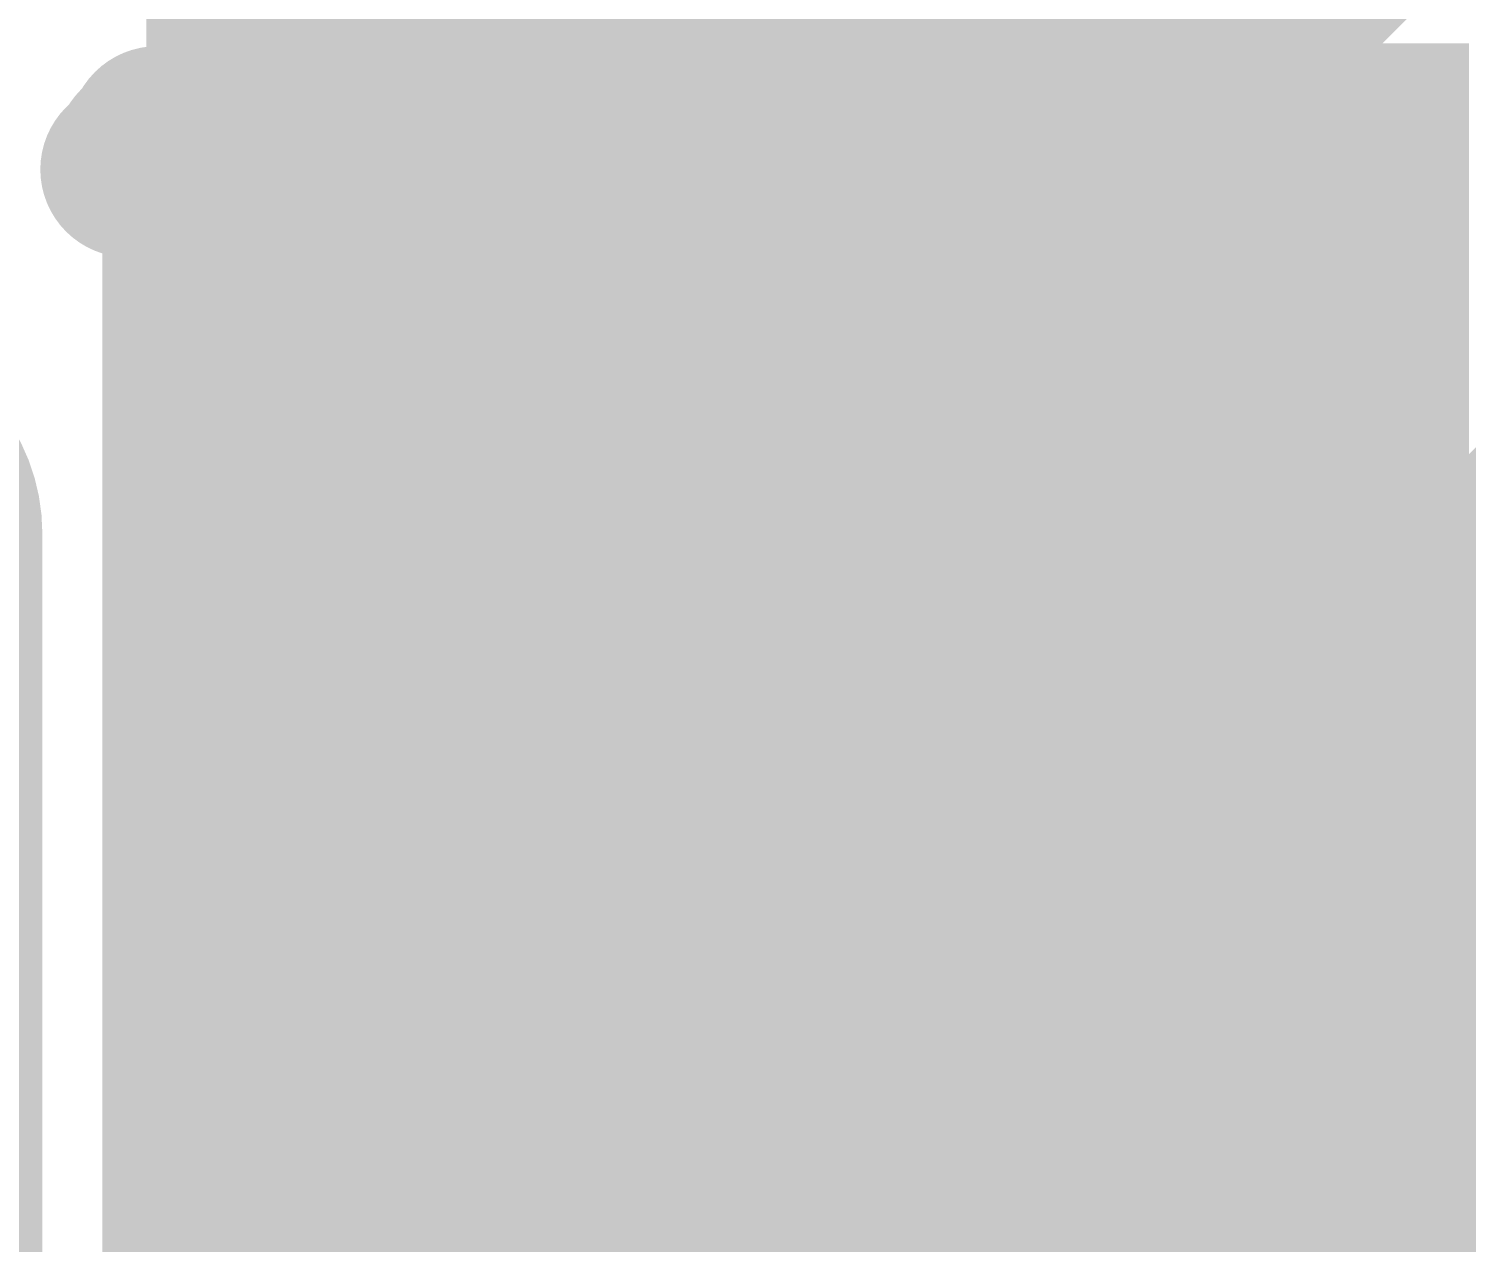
# Model space of a CAD drawing. Header units: inches. Extents: x -0.355 to 0.355, y -0.355 to 0.355.
# Drawn here: x 0.15485 to 0.18701, y -0.00807 to 0.01909 of the extents above; entities that cross this region are included whole.
import ezdxf

# ---------------------------------------------------------------- set-up
doc = ezdxf.new("R2010")
doc.units = ezdxf.units.IN
doc.header["$MEASUREMENT"] = 0
for name, color, linetype in [('BottomLayer', 5, 'Continuous'), ('BottomPaste', 16, 'Continuous'), ('BottomSolder', 6, 'Continuous'), ('Mechanical15', 56, 'Continuous'), ('TopLayer', 1, 'Continuous'), ('TopOverlay', 2, 'Continuous'), ('TopPaste', 8, 'Continuous'), ('TopSolder', 216, 'Continuous')]:
    doc.layers.add(name, color=color, linetype=linetype)
doc.styles.add('Arial', font='', dxfattribs={"height": 0.2})
doc.styles.get('Arial').set_extended_font_data('Arial')

# ---------------------------------------------------------------- blocks, each defined once
blk = doc.blocks.new('BF83112DW7_D_7_F_4_B_4')
at = {"layer": 'BottomLayer'}
blk.add_hatch(color=5, dxfattribs=at).paths.add_polyline_path([(-0.015748, -0.162598), (0.015748, -0.162598), (0.015748, -0.178346), (-0.015748, -0.178346)])
at = {"layer": 'BottomPaste'}
blk.add_hatch(color=16, dxfattribs=at).paths.add_polyline_path([(-0.015748, -0.162598), (0.015748, -0.162598), (0.015748, -0.178346), (-0.015748, -0.178346)])
at = {"layer": 'BottomSolder'}
blk.add_hatch(color=6, dxfattribs=at).paths.add_polyline_path([(-0.019748, -0.158598), (0.019748, -0.158598), (0.019748, -0.182346), (-0.019748, -0.182346)])
blk = doc.blocks.new('SOD_962_37')
at = {"layer": 'Mechanical15'}
h = blk.add_hatch(color=56, dxfattribs=at)
edge = h.paths.add_edge_path()
edge.add_arc((0, 0), 0.000984, 0, 360)
at = {"layer": 'TopLayer'}
for points in [[(-0.010827, 0.004921), (-0.004921, 0.004921), (-0.004921, -0.004921), (-0.010827, -0.004921)], [(0.004921, 0.004921), (0.010827, 0.004921), (0.010827, -0.004921), (0.004921, -0.004921)]]:
    blk.add_hatch(color=1, dxfattribs=at).paths.add_polyline_path(points)
at = {"layer": 'TopPaste'}
for points in [[(-0.010827, 0.004921), (-0.004921, 0.004921), (-0.004921, -0.004921), (-0.010827, -0.004921)], [(0.004921, 0.004921), (0.010827, 0.004921), (0.010827, -0.004921), (0.004921, -0.004921)]]:
    blk.add_hatch(color=8, dxfattribs=at).paths.add_polyline_path(points)
at = {"layer": 'TopSolder'}
for points in [[(-0.014827, 0.008921), (-0.000921, 0.008921), (-0.000921, -0.008921), (-0.014827, -0.008921)], [(0.000921, 0.008921), (0.014827, 0.008921), (0.014827, -0.008921), (0.000921, -0.008921)]]:
    blk.add_hatch(color=216, dxfattribs=at).paths.add_polyline_path(points)
at = {"layer": 'TopOverlay'}
for points in [[(0.000387, 0.005899, 0.001181, 0.001181, 0), (-0.0004, 0.005899, 0.001181, 0.001181, 0)], [(0.000394, -0.005906, 0.001181, 0.001181, 0), (-0.000394, -0.005906, 0.001181, 0.001181, 0)]]:
    blk.add_lwpolyline(points, format="xyseb", dxfattribs=at)
for points in [[(-0.000695, 0.005899, 0.00059, 0.00059, 1), (-0.000105, 0.005899, 0.00059, 0.00059, 1)], [(0.000092, 0.005899, 0.00059, 0.00059, 1), (0.000683, 0.005899, 0.00059, 0.00059, 1)], [(-0.000689, -0.005906, 0.00059, 0.00059, 1), (-0.000098, -0.005906, 0.00059, 0.00059, 1)], [(0.000098, -0.005906, 0.00059, 0.00059, 1), (0.000689, -0.005906, 0.00059, 0.00059, 1)]]:
    blk.add_lwpolyline(points, format="xyseb", close=True, dxfattribs=at)
blk = doc.blocks.new('CC0402_M_49')
at = {"layer": 'TopOverlay'}
blk.add_lwpolyline([(0.025799, 0.015005, 0.003, 0.003, -0.515586), (0.025825, -0.014987, 0.003, 0.003, 0)], format="xyseb", dxfattribs=at)
blk = doc.blocks.new('C0201_52')
at = {"layer": 'Mechanical15'}
h = blk.add_hatch(color=56, dxfattribs=at)
edge = h.paths.add_edge_path()
edge.add_arc((0, 0), 0.000984, 0, 360)
at = {"layer": 'TopLayer'}
for points in [[(-0.017716, 0.005906), (-0.005906, 0.005906), (-0.005906, -0.005906), (-0.017716, -0.005906)], [(0.005906, 0.005906), (0.017716, 0.005906), (0.017716, -0.005906), (0.005906, -0.005906)]]:
    blk.add_hatch(color=1, dxfattribs=at).paths.add_polyline_path(points)
at = {"layer": 'TopPaste'}
for points in [[(-0.017716, 0.005906), (-0.005906, 0.005906), (-0.005906, -0.005906), (-0.017716, -0.005906)], [(0.005906, 0.005906), (0.017716, 0.005906), (0.017716, -0.005906), (0.005906, -0.005906)]]:
    blk.add_hatch(color=8, dxfattribs=at).paths.add_polyline_path(points)
at = {"layer": 'TopSolder'}
for points in [[(-0.021716, 0.009905), (-0.001906, 0.009905), (-0.001906, -0.009905), (-0.021716, -0.009905)], [(0.001906, 0.009905), (0.021716, 0.009905), (0.021716, -0.009905), (0.001906, -0.009905)]]:
    blk.add_hatch(color=216, dxfattribs=at).paths.add_polyline_path(points)
at = {"layer": 'TopOverlay'}
for points in [[(-0.023543, 0.00791, 0.001181, 0.001181, -0.414214), (-0.019606, 0.011847, 0.001181, 0.001181, 0)], [(-0.019606, 0.011847, 0.001181, 0.001181, 0), (0.019606, 0.011847, 0.001181, 0.001181, 0)], [(0.019606, 0.011847, 0.001181, 0.001181, -0.414214), (0.023543, 0.00791, 0.001181, 0.001181, 0)], [(-0.023543, 0.00791, 0.001181, 0.001181, 0), (-0.023543, -0.00791, 0.001181, 0.001181, 0)], [(0.023543, 0.00791, 0.001181, 0.001181, 0), (0.023543, -0.00791, 0.001181, 0.001181, 0)], [(-0.019606, -0.011847, 0.001181, 0.001181, -0.414214), (-0.023543, -0.00791, 0.001181, 0.001181, 0)], [(0.023543, -0.00791, 0.001181, 0.001181, -0.414214), (0.019606, -0.011847, 0.001181, 0.001181, 0)], [(-0.019606, -0.011847, 0.001181, 0.001181, 0), (0.019606, -0.011847, 0.001181, 0.001181, 0)]]:
    blk.add_lwpolyline(points, format="xyseb", dxfattribs=at)
for points in [[(-0.019902, 0.011847, 0.00059, 0.00059, 1), (-0.019311, 0.011847, 0.00059, 0.00059, 1)], [(-0.019902, 0.011847, 0.00059, 0.00059, 1), (-0.019311, 0.011847, 0.00059, 0.00059, 1)], [(0.019311, 0.011847, 0.00059, 0.00059, 1), (0.019902, 0.011847, 0.00059, 0.00059, 1)], [(0.019311, 0.011847, 0.00059, 0.00059, 1), (0.019902, 0.011847, 0.00059, 0.00059, 1)], [(-0.023839, 0.00791, 0.00059, 0.00059, 1), (-0.023248, 0.00791, 0.00059, 0.00059, 1)], [(-0.023839, 0.00791, 0.00059, 0.00059, 1), (-0.023248, 0.00791, 0.00059, 0.00059, 1)], [(0.023248, 0.00791, 0.00059, 0.00059, 1), (0.023839, 0.00791, 0.00059, 0.00059, 1)], [(0.023248, 0.00791, 0.00059, 0.00059, 1), (0.023839, 0.00791, 0.00059, 0.00059, 1)], [(-0.023839, -0.00791, 0.00059, 0.00059, 1), (-0.023248, -0.00791, 0.00059, 0.00059, 1)], [(-0.023839, -0.00791, 0.00059, 0.00059, 1), (-0.023248, -0.00791, 0.00059, 0.00059, 1)], [(0.023248, -0.00791, 0.00059, 0.00059, 1), (0.023839, -0.00791, 0.00059, 0.00059, 1)], [(0.023248, -0.00791, 0.00059, 0.00059, 1), (0.023839, -0.00791, 0.00059, 0.00059, 1)], [(-0.019902, -0.011847, 0.00059, 0.00059, 1), (-0.019311, -0.011847, 0.00059, 0.00059, 1)], [(-0.019902, -0.011847, 0.00059, 0.00059, 1), (-0.019311, -0.011847, 0.00059, 0.00059, 1)], [(0.019311, -0.011847, 0.00059, 0.00059, 1), (0.019902, -0.011847, 0.00059, 0.00059, 1)], [(0.019311, -0.011847, 0.00059, 0.00059, 1), (0.019902, -0.011847, 0.00059, 0.00059, 1)]]:
    blk.add_lwpolyline(points, format="xyseb", close=True, dxfattribs=at)

msp = doc.modelspace()

# ---------------------------------------------------------------- linework, layer by layer
at = {"layer": 'BottomLayer'}
for points in [[(0.264103, -0.07874, 0.003937, 0.003937, -6.854099), (0.264103, 0.07874, 0.003937, 0.003937, 0)], [(-0.264103, 0.074803, 0.003937, 0.003937, -0.864689), (0.275591, -0.003937, 0.003937, 0.003937, 0)], [(-0.241465, 0.068054, 0.003937, 0.003937, -0.864689), (0.251969, -0.003937, 0.003937, 0.003937, 0)], [(0.161417, 0.027559, 0.003937, 0.003937, -0.119535), (0.159449, 0.019443, 0.003937, 0.003937, 0)], [(0.179837, 0.016254, 0.003937, 0.003937, 0), (0.187107, 0.023523, 0.003937, 0.003937, 0)], [(0.160021, 0.020665, 0.003937, 0.003937, 0), (0.184249, 0.020665, 0.003937, 0.003937, 0)], [(0.159849, 0.020272, 0.003937, 0.003937, 0), (0.183856, 0.020272, 0.003937, 0.003937, 0)], [(0.159666, 0.019878, 0.003937, 0.003937, 0), (0.183462, 0.019878, 0.003937, 0.003937, 0)], [(0.159449, 0.008464, 0.003937, 0.003937, 0), (0.159449, 0.019443, 0.003937, 0.003937, 0)], [(0.15947, 0.019484, 0.003937, 0.003937, 0), (0.183068, 0.019484, 0.003937, 0.003937, 0)], [(0.159449, 0.019091, 0.003937, 0.003937, 0), (0.182674, 0.019091, 0.003937, 0.003937, 0)], [(0.159449, 0.018697, 0.003937, 0.003937, 0), (0.182281, 0.018697, 0.003937, 0.003937, 0)], [(0.159449, 0.018303, 0.003937, 0.003937, 0), (0.181887, 0.018303, 0.003937, 0.003937, 0)], [(0.159449, 0.01791, 0.003937, 0.003937, 0), (0.181493, 0.01791, 0.003937, 0.003937, 0)], [(0.159449, 0.017516, 0.003937, 0.003937, 0), (0.1811, 0.017516, 0.003937, 0.003937, 0)], [(0.159449, 0.017122, 0.003937, 0.003937, 0), (0.180706, 0.017122, 0.003937, 0.003937, 0)], [(0.159449, 0.016729, 0.003937, 0.003937, 0), (0.180312, 0.016729, 0.003937, 0.003937, 0)], [(0.159449, 0.016335, 0.003937, 0.003937, 0), (0.179919, 0.016335, 0.003937, 0.003937, 0)], [(0.163203, 0.012218, 0.003937, 0.003937, -0.198912), (0.172946, 0.016254, 0.003937, 0.003937, 0)], [(0.163203, 0.012218, 0.003937, 0.003937, -0.198912), (0.172946, 0.016254, 0.003937, 0.003937, 0)], [(0.172946, 0.016254, 0.003937, 0.003937, 0), (0.179837, 0.016254, 0.003937, 0.003937, 0)], [(0.159449, 0.015941, 0.003937, 0.003937, 0), (0.170029, 0.015941, 0.003937, 0.003937, 0)], [(0.185545, 0.002474, 0.007874, 0.007874, 0), (0.19685, 0.01378, 0.007874, 0.007874, 0)], [(0.159449, 0.015547, 0.003937, 0.003937, 0), (0.168592, 0.015547, 0.003937, 0.003937, 0)], [(0.159449, 0.015154, 0.003937, 0.003937, 0), (0.167552, 0.015154, 0.003937, 0.003937, 0)], [(0.159449, 0.01476, 0.003937, 0.003937, 0), (0.166707, 0.01476, 0.003937, 0.003937, 0)], [(0.159449, 0.014366, 0.003937, 0.003937, 0), (0.165986, 0.014366, 0.003937, 0.003937, 0)], [(0.159449, 0.013973, 0.003937, 0.003937, 0), (0.165353, 0.013973, 0.003937, 0.003937, 0)], [(0.159449, 0.013579, 0.003937, 0.003937, 0), (0.164788, 0.013579, 0.003937, 0.003937, 0)], [(0.159449, 0.013185, 0.003937, 0.003937, 0), (0.164278, 0.013185, 0.003937, 0.003937, 0)], [(0.159449, 0.012792, 0.003937, 0.003937, 0), (0.163813, 0.012792, 0.003937, 0.003937, 0)], [(0.159449, 0.012398, 0.003937, 0.003937, 0), (0.163386, 0.012398, 0.003937, 0.003937, 0)], [(0.160729, 0.009744, 0.003937, 0.003937, 0), (0.163203, 0.012218, 0.003937, 0.003937, 0)], [(0.159449, 0.012004, 0.003937, 0.003937, 0), (0.162989, 0.012004, 0.003937, 0.003937, 0)], [(0.159449, 0.01161, 0.003937, 0.003937, 0), (0.162596, 0.01161, 0.003937, 0.003937, 0)], [(0.170472, 0, 0.007874, 0.007874, 0), (0.172946, 0.002474, 0.007874, 0.007874, 0)], [(0.172946, 0.002474, 0.007874, 0.007874, 0), (0.185545, 0.002474, 0.007874, 0.007874, 0)], [(0.166535, -0.003937, 0.007874, 0.007874, 0), (0.170472, 0, 0.007874, 0.007874, 0)], [(0.166535, -0.026377, 0.007874, 0.007874, 0), (0.166535, -0.003937, 0.007874, 0.007874, 0)], [(0.275591, -0.003937, 0.003937, 0.003937, -0.864689), (-0.264103, -0.082677, 0.003937, 0.003937, 0)]]:
    msp.add_lwpolyline(points, format="xyseb", dxfattribs=at)
for points in [[(0.159037, 0.020665, 0.001969, 0.001969, 1), (0.161005, 0.020665, 0.001969, 0.001969, 1)], [(0.183265, 0.020665, 0.001969, 0.001969, 1), (0.185233, 0.020665, 0.001969, 0.001969, 1)], [(0.158865, 0.020272, 0.001969, 0.001969, 1), (0.160833, 0.020272, 0.001969, 0.001969, 1)], [(0.182871, 0.020272, 0.001969, 0.001969, 1), (0.18484, 0.020272, 0.001969, 0.001969, 1)], [(0.158682, 0.019878, 0.001969, 0.001969, 1), (0.16065, 0.019878, 0.001969, 0.001969, 1)], [(0.182478, 0.019878, 0.001969, 0.001969, 1), (0.184446, 0.019878, 0.001969, 0.001969, 1)], [(0.158465, 0.019443, 0.001969, 0.001969, 1), (0.160433, 0.019443, 0.001969, 0.001969, 1)], [(0.158465, 0.019443, 0.001969, 0.001969, 1), (0.160433, 0.019443, 0.001969, 0.001969, 1)], [(0.158486, 0.019484, 0.001969, 0.001969, 1), (0.160454, 0.019484, 0.001969, 0.001969, 1)], [(0.182084, 0.019484, 0.001969, 0.001969, 1), (0.184052, 0.019484, 0.001969, 0.001969, 1)], [(0.158465, 0.019091, 0.001969, 0.001969, 1), (0.160433, 0.019091, 0.001969, 0.001969, 1)], [(0.18169, 0.019091, 0.001969, 0.001969, 1), (0.183659, 0.019091, 0.001969, 0.001969, 1)], [(0.158465, 0.018697, 0.001969, 0.001969, 1), (0.160433, 0.018697, 0.001969, 0.001969, 1)], [(0.181296, 0.018697, 0.001969, 0.001969, 1), (0.183265, 0.018697, 0.001969, 0.001969, 1)], [(0.158465, 0.018303, 0.001969, 0.001969, 1), (0.160433, 0.018303, 0.001969, 0.001969, 1)], [(0.180903, 0.018303, 0.001969, 0.001969, 1), (0.182871, 0.018303, 0.001969, 0.001969, 1)], [(0.158465, 0.01791, 0.001969, 0.001969, 1), (0.160433, 0.01791, 0.001969, 0.001969, 1)], [(0.180509, 0.01791, 0.001969, 0.001969, 1), (0.182477, 0.01791, 0.001969, 0.001969, 1)], [(0.158465, 0.017516, 0.001969, 0.001969, 1), (0.160433, 0.017516, 0.001969, 0.001969, 1)], [(0.180115, 0.017516, 0.001969, 0.001969, 1), (0.182084, 0.017516, 0.001969, 0.001969, 1)], [(0.158465, 0.017122, 0.001969, 0.001969, 1), (0.160433, 0.017122, 0.001969, 0.001969, 1)], [(0.179722, 0.017122, 0.001969, 0.001969, 1), (0.18169, 0.017122, 0.001969, 0.001969, 1)], [(0.158465, 0.016729, 0.001969, 0.001969, 1), (0.160433, 0.016729, 0.001969, 0.001969, 1)], [(0.179328, 0.016729, 0.001969, 0.001969, 1), (0.181296, 0.016729, 0.001969, 0.001969, 1)], [(0.158465, 0.016335, 0.001969, 0.001969, 1), (0.160433, 0.016335, 0.001969, 0.001969, 1)], [(0.171962, 0.016254, 0.001969, 0.001969, 1), (0.173931, 0.016254, 0.001969, 0.001969, 1)], [(0.171962, 0.016254, 0.001969, 0.001969, 1), (0.173931, 0.016254, 0.001969, 0.001969, 1)], [(0.171962, 0.016254, 0.001969, 0.001969, 1), (0.173931, 0.016254, 0.001969, 0.001969, 1)], [(0.178853, 0.016254, 0.001969, 0.001969, 1), (0.180821, 0.016254, 0.001969, 0.001969, 1)], [(0.178853, 0.016254, 0.001969, 0.001969, 1), (0.180821, 0.016254, 0.001969, 0.001969, 1)], [(0.178934, 0.016335, 0.001969, 0.001969, 1), (0.180903, 0.016335, 0.001969, 0.001969, 1)], [(0.158465, 0.015941, 0.001969, 0.001969, 1), (0.160433, 0.015941, 0.001969, 0.001969, 1)], [(0.169045, 0.015941, 0.001969, 0.001969, 1), (0.171013, 0.015941, 0.001969, 0.001969, 1)], [(0.158465, 0.015547, 0.001969, 0.001969, 1), (0.160433, 0.015547, 0.001969, 0.001969, 1)], [(0.167608, 0.015547, 0.001969, 0.001969, 1), (0.169576, 0.015547, 0.001969, 0.001969, 1)], [(0.158465, 0.015154, 0.001969, 0.001969, 1), (0.160433, 0.015154, 0.001969, 0.001969, 1)], [(0.166568, 0.015154, 0.001969, 0.001969, 1), (0.168536, 0.015154, 0.001969, 0.001969, 1)], [(0.158465, 0.01476, 0.001969, 0.001969, 1), (0.160433, 0.01476, 0.001969, 0.001969, 1)], [(0.165723, 0.01476, 0.001969, 0.001969, 1), (0.167691, 0.01476, 0.001969, 0.001969, 1)], [(0.158465, 0.014366, 0.001969, 0.001969, 1), (0.160433, 0.014366, 0.001969, 0.001969, 1)], [(0.165002, 0.014366, 0.001969, 0.001969, 1), (0.16697, 0.014366, 0.001969, 0.001969, 1)], [(0.158465, 0.013973, 0.001969, 0.001969, 1), (0.160433, 0.013973, 0.001969, 0.001969, 1)], [(0.164369, 0.013973, 0.001969, 0.001969, 1), (0.166337, 0.013973, 0.001969, 0.001969, 1)], [(0.158465, 0.013579, 0.001969, 0.001969, 1), (0.160433, 0.013579, 0.001969, 0.001969, 1)], [(0.163804, 0.013579, 0.001969, 0.001969, 1), (0.165772, 0.013579, 0.001969, 0.001969, 1)], [(0.158465, 0.013185, 0.001969, 0.001969, 1), (0.160433, 0.013185, 0.001969, 0.001969, 1)], [(0.163294, 0.013185, 0.001969, 0.001969, 1), (0.165262, 0.013185, 0.001969, 0.001969, 1)], [(0.158465, 0.012792, 0.001969, 0.001969, 1), (0.160433, 0.012792, 0.001969, 0.001969, 1)], [(0.162828, 0.012792, 0.001969, 0.001969, 1), (0.164797, 0.012792, 0.001969, 0.001969, 1)], [(0.158465, 0.012398, 0.001969, 0.001969, 1), (0.160433, 0.012398, 0.001969, 0.001969, 1)], [(0.162219, 0.012218, 0.001969, 0.001969, 1), (0.164187, 0.012218, 0.001969, 0.001969, 1)], [(0.162219, 0.012218, 0.001969, 0.001969, 1), (0.164187, 0.012218, 0.001969, 0.001969, 1)], [(0.162219, 0.012218, 0.001969, 0.001969, 1), (0.164187, 0.012218, 0.001969, 0.001969, 1)], [(0.162402, 0.012398, 0.001969, 0.001969, 1), (0.164371, 0.012398, 0.001969, 0.001969, 1)], [(0.158465, 0.012004, 0.001969, 0.001969, 1), (0.160433, 0.012004, 0.001969, 0.001969, 1)], [(0.162005, 0.012004, 0.001969, 0.001969, 1), (0.163973, 0.012004, 0.001969, 0.001969, 1)], [(0.158465, 0.01161, 0.001969, 0.001969, 1), (0.160433, 0.01161, 0.001969, 0.001969, 1)], [(0.161611, 0.01161, 0.001969, 0.001969, 1), (0.16358, 0.01161, 0.001969, 0.001969, 1)], [(0.159745, 0.009744, 0.001969, 0.001969, 1), (0.161713, 0.009744, 0.001969, 0.001969, 1)], [(0.158465, 0.008464, 0.001969, 0.001969, 1), (0.160433, 0.008464, 0.001969, 0.001969, 1)], [(0.170978, 0.002474, 0.003937, 0.003937, 1), (0.174915, 0.002474, 0.003937, 0.003937, 1)], [(0.170978, 0.002474, 0.003937, 0.003937, 1), (0.174915, 0.002474, 0.003937, 0.003937, 1)], [(0.183576, 0.002474, 0.003937, 0.003937, 1), (0.187513, 0.002474, 0.003937, 0.003937, 1)], [(0.183576, 0.002474, 0.003937, 0.003937, 1), (0.187513, 0.002474, 0.003937, 0.003937, 1)], [(0.168504, 0, 0.003937, 0.003937, 1), (0.172441, 0, 0.003937, 0.003937, 1)], [(0.168504, 0, 0.003937, 0.003937, 1), (0.172441, 0, 0.003937, 0.003937, 1)], [(0.164567, -0.003937, 0.003937, 0.003937, 1), (0.168504, -0.003937, 0.003937, 0.003937, 1)], [(0.164567, -0.003937, 0.003937, 0.003937, 1), (0.168504, -0.003937, 0.003937, 0.003937, 1)]]:
    msp.add_lwpolyline(points, format="xyseb", close=True, dxfattribs=at)
at = {"layer": 'TopLayer'}
for points in [[(0.17815, 0.011811, 0.011811, 0.011811, 0), (0.17815, 0.033465, 0.011811, 0.011811, 0)], [(0.157721, 0.016729, 0.003937, 0.003937, 0), (0.162402, 0.016729, 0.003937, 0.003937, 0)], [(0.157724, 0.016732, 0.003937, 0.003937, 0), (0.162402, 0.016732, 0.003937, 0.003937, 0)], [(0.157724, 0.016732, 0.003937, 0.003937, 0), (0.162402, 0.016732, 0.003937, 0.003937, 0)], [(0.162402, 0.011811, 0.003937, 0.003937, 0), (0.162402, 0.016732, 0.003937, 0.003937, 0)], [(0.157408, 0.016335, 0.003937, 0.003937, 0), (0.162402, 0.016335, 0.003937, 0.003937, 0)], [(0.157076, 0.015941, 0.003937, 0.003937, 0), (0.162402, 0.015941, 0.003937, 0.003937, 0)], [(0.158465, 0, 0.003937, 0.003937, 0), (0.158465, 0.015748, 0.003937, 0.003937, 0)], [(0.158465, 0.015547, 0.003937, 0.003937, 0), (0.162402, 0.015547, 0.003937, 0.003937, 0)], [(0.158465, 0.015154, 0.003937, 0.003937, 0), (0.162402, 0.015154, 0.003937, 0.003937, 0)], [(0.158465, 0.01476, 0.003937, 0.003937, 0), (0.162402, 0.01476, 0.003937, 0.003937, 0)], [(0.158465, 0.014366, 0.003937, 0.003937, 0), (0.162402, 0.014366, 0.003937, 0.003937, 0)], [(0.158465, 0.013973, 0.003937, 0.003937, 0), (0.162402, 0.013973, 0.003937, 0.003937, 0)], [(0.158465, 0.013579, 0.003937, 0.003937, 0), (0.162402, 0.013579, 0.003937, 0.003937, 0)], [(0.158465, 0.013185, 0.003937, 0.003937, 0), (0.162402, 0.013185, 0.003937, 0.003937, 0)], [(0.158465, 0.012792, 0.003937, 0.003937, 0), (0.162402, 0.012792, 0.003937, 0.003937, 0)], [(0.158465, 0.012398, 0.003937, 0.003937, 0), (0.162402, 0.012398, 0.003937, 0.003937, 0)], [(0.158465, 0.012004, 0.003937, 0.003937, 0), (0.162402, 0.012004, 0.003937, 0.003937, 0)], [(0.158465, 0.01161, 0.003937, 0.003937, 0), (0.162403, 0.01161, 0.003937, 0.003937, 0)], [(0.163386, 0.006331, 0.003937, 0.003937, -0.089088), (0.162402, 0.011811, 0.003937, 0.003937, 0)], [(0.158465, 0.011217, 0.003937, 0.003937, 0), (0.162413, 0.011217, 0.003937, 0.003937, 0)], [(0.158465, 0.010823, 0.003937, 0.003937, 0), (0.162433, 0.010823, 0.003937, 0.003937, 0)], [(0.158465, 0.010429, 0.003937, 0.003937, 0), (0.162462, 0.010429, 0.003937, 0.003937, 0)], [(0.158465, 0.010036, 0.003937, 0.003937, 0), (0.162502, 0.010036, 0.003937, 0.003937, 0)], [(0.182873, -0.002953, 0.007874, 0.007874, 0), (0.193898, 0.008072, 0.007874, 0.007874, 0)], [(0.158465, 0.009642, 0.003937, 0.003937, 0), (0.162552, 0.009642, 0.003937, 0.003937, 0)], [(0.158465, 0.009248, 0.003937, 0.003937, 0), (0.162611, 0.009248, 0.003937, 0.003937, 0)], [(0.158465, 0.008854, 0.003937, 0.003937, 0), (0.162682, 0.008854, 0.003937, 0.003937, 0)], [(0.158465, 0.008461, 0.003937, 0.003937, 0), (0.162762, 0.008461, 0.003937, 0.003937, 0)], [(0.158465, 0.008067, 0.003937, 0.003937, 0), (0.162853, 0.008067, 0.003937, 0.003937, 0)], [(0.158465, 0.007673, 0.003937, 0.003937, 0), (0.162955, 0.007673, 0.003937, 0.003937, 0)], [(0.158465, 0.00728, 0.003937, 0.003937, 0), (0.163068, 0.00728, 0.003937, 0.003937, 0)], [(0.158465, 0.006886, 0.003937, 0.003937, 0), (0.163191, 0.006886, 0.003937, 0.003937, 0)], [(0.158465, 0.006492, 0.003937, 0.003937, 0), (0.163327, 0.006492, 0.003937, 0.003937, 0)], [(0.158465, 0.006099, 0.003937, 0.003937, 0), (0.163386, 0.006099, 0.003937, 0.003937, 0)], [(0.163386, -0.000984, 0.003937, 0.003937, 0), (0.163386, 0.006331, 0.003937, 0.003937, 0)], [(0.168969, -0.000984, 0.003937, 0.003937, -0.149351), (0.163386, 0.006331, 0.003937, 0.003937, 0)], [(0.192913, 0.006331, 0.003937, 0.003937, -0.149351), (0.18733, -0.000984, 0.003937, 0.003937, 0)], [(0.158465, 0.005705, 0.003937, 0.003937, 0), (0.163386, 0.005705, 0.003937, 0.003937, 0)], [(0.158465, 0.005311, 0.003937, 0.003937, 0), (0.163386, 0.005311, 0.003937, 0.003937, 0)], [(0.158465, 0.004917, 0.003937, 0.003937, 0), (0.163386, 0.004917, 0.003937, 0.003937, 0)], [(0.158465, 0.004524, 0.003937, 0.003937, 0), (0.163386, 0.004524, 0.003937, 0.003937, 0)], [(0.158465, 0.00413, 0.003937, 0.003937, 0), (0.163386, 0.00413, 0.003937, 0.003937, 0)], [(0.158465, 0.003736, 0.003937, 0.003937, 0), (0.163386, 0.003736, 0.003937, 0.003937, 0)], [(0.158465, 0.003343, 0.003937, 0.003937, 0), (0.163386, 0.003343, 0.003937, 0.003937, 0)], [(0.158465, 0.002949, 0.003937, 0.003937, 0), (0.163386, 0.002949, 0.003937, 0.003937, 0)], [(0.158465, 0.002555, 0.003937, 0.003937, 0), (0.163386, 0.002555, 0.003937, 0.003937, 0)], [(0.158465, 0.002162, 0.003937, 0.003937, 0), (0.163386, 0.002162, 0.003937, 0.003937, 0)], [(0.158465, 0.001768, 0.003937, 0.003937, 0), (0.163386, 0.001768, 0.003937, 0.003937, 0)], [(0.158465, 0.001374, 0.003937, 0.003937, 0), (0.163386, 0.001374, 0.003937, 0.003937, 0)], [(0.158465, 0.000981, 0.003937, 0.003937, 0), (0.163386, 0.000981, 0.003937, 0.003937, 0)], [(0.163386, 0.000981, 0.003937, 0.003937, 0), (0.166717, 0.000981, 0.003937, 0.003937, 0)], [(0.158465, 0.000587, 0.003937, 0.003937, 0), (0.163386, 0.000587, 0.003937, 0.003937, 0)], [(0.163386, 0.000587, 0.003937, 0.003937, 0), (0.167103, 0.000587, 0.003937, 0.003937, 0)], [(0.158465, 0.000193, 0.003937, 0.003937, 0), (0.163386, 0.000193, 0.003937, 0.003937, 0)], [(0.158465, -0.015748, 0.003937, 0.003937, 0), (0.158465, 0, 0.003937, 0.003937, 0)], [(0.163386, 0.000193, 0.003937, 0.003937, 0), (0.167518, 0.000193, 0.003937, 0.003937, 0)], [(0.188781, 0.000193, 0.003937, 0.003937, 0), (0.192913, 0.000193, 0.003937, 0.003937, 0)], [(0.158465, -0.000201, 0.003937, 0.003937, 0), (0.163386, -0.000201, 0.003937, 0.003937, 0)], [(0.163386, -0.000201, 0.003937, 0.003937, 0), (0.167965, -0.000201, 0.003937, 0.003937, 0)], [(0.188334, -0.000201, 0.003937, 0.003937, 0), (0.192913, -0.000201, 0.003937, 0.003937, 0)], [(0.158465, -0.000594, 0.003937, 0.003937, 0), (0.163386, -0.000594, 0.003937, 0.003937, 0)], [(0.163386, -0.000594, 0.003937, 0.003937, 0), (0.168449, -0.000594, 0.003937, 0.003937, 0)], [(0.187851, -0.000594, 0.003937, 0.003937, 0), (0.192913, -0.000594, 0.003937, 0.003937, 0)], [(0.158465, -0.000988, 0.003937, 0.003937, 0), (0.168974, -0.000988, 0.003937, 0.003937, 0)], [(0.163386, -0.000984, 0.003937, 0.003937, 0), (0.168969, -0.000984, 0.003937, 0.003937, 0)], [(0.18733, -0.000984, 0.003937, 0.003937, -0.321631), (0.168969, -0.000984, 0.003937, 0.003937, 0)], [(0.17815, -0.003937, 0.007874, 0.007874, 0), (0.179134, -0.002953, 0.007874, 0.007874, 0)], [(0.179134, -0.002953, 0.007874, 0.007874, 0), (0.182873, -0.002953, 0.007874, 0.007874, 0)], [(0.187325, -0.000988, 0.003937, 0.003937, 0), (0.192789, -0.000988, 0.003937, 0.003937, 0)], [(0.18733, -0.000984, 0.003937, 0.003937, 0), (0.192791, -0.000984, 0.003937, 0.003937, 0)], [(0.158465, -0.001382, 0.003937, 0.003937, 0), (0.16955, -0.001382, 0.003937, 0.003937, 0)], [(0.186749, -0.001382, 0.003937, 0.003937, 0), (0.1926, -0.001382, 0.003937, 0.003937, 0)], [(0.158465, -0.001775, 0.003937, 0.003937, 0), (0.170187, -0.001775, 0.003937, 0.003937, 0)], [(0.168307, -0.01378, 0.007874, 0.007874, 0), (0.178149, -0.003937, 0.007874, 0.007874, 0)], [(0.178149, -0.003937, 0.007874, 0.007874, 0), (0.17815, -0.003937, 0.007874, 0.007874, 0)], [(0.186113, -0.001775, 0.003937, 0.003937, 0), (0.192422, -0.001775, 0.003937, 0.003937, 0)], [(0.158465, -0.002169, 0.003937, 0.003937, 0), (0.1709, -0.002169, 0.003937, 0.003937, 0)], [(0.185399, -0.002169, 0.003937, 0.003937, 0), (0.192256, -0.002169, 0.003937, 0.003937, 0)], [(0.158465, -0.002563, 0.003937, 0.003937, 0), (0.171716, -0.002563, 0.003937, 0.003937, 0)], [(0.184583, -0.002563, 0.003937, 0.003937, 0), (0.192101, -0.002563, 0.003937, 0.003937, 0)], [(0.158465, -0.002956, 0.003937, 0.003937, 0), (0.17268, -0.002956, 0.003937, 0.003937, 0)], [(0.18362, -0.002956, 0.003937, 0.003937, 0), (0.191957, -0.002956, 0.003937, 0.003937, 0)], [(0.158465, -0.00335, 0.003937, 0.003937, 0), (0.173891, -0.00335, 0.003937, 0.003937, 0)], [(0.182408, -0.00335, 0.003937, 0.003937, 0), (0.191823, -0.00335, 0.003937, 0.003937, 0)], [(0.158465, -0.003744, 0.003937, 0.003937, 0), (0.175691, -0.003744, 0.003937, 0.003937, 0)], [(0.180608, -0.003744, 0.003937, 0.003937, 0), (0.191699, -0.003744, 0.003937, 0.003937, 0)], [(0.158465, -0.004138, 0.003937, 0.003937, 0), (0.191585, -0.004138, 0.003937, 0.003937, 0)], [(0.158465, -0.004531, 0.003937, 0.003937, 0), (0.191481, -0.004531, 0.003937, 0.003937, 0)], [(0.158465, -0.004925, 0.003937, 0.003937, 0), (0.191387, -0.004925, 0.003937, 0.003937, 0)], [(0.158465, -0.005319, 0.003937, 0.003937, 0), (0.191302, -0.005319, 0.003937, 0.003937, 0)], [(0.158465, -0.005712, 0.003937, 0.003937, 0), (0.191226, -0.005712, 0.003937, 0.003937, 0)], [(0.158465, -0.006106, 0.003937, 0.003937, 0), (0.19116, -0.006106, 0.003937, 0.003937, 0)], [(0.158465, -0.0065, 0.003937, 0.003937, 0), (0.191103, -0.0065, 0.003937, 0.003937, 0)], [(0.158465, -0.006894, 0.003937, 0.003937, 0), (0.191054, -0.006894, 0.003937, 0.003937, 0)], [(0.158465, -0.007287, 0.003937, 0.003937, 0), (0.191015, -0.007287, 0.003937, 0.003937, 0)], [(0.158465, -0.007681, 0.003937, 0.003937, 0), (0.190984, -0.007681, 0.003937, 0.003937, 0)], [(0.158465, -0.008075, 0.003937, 0.003937, 0), (0.190962, -0.008075, 0.003937, 0.003937, 0)], [(0.158465, -0.008468, 0.003937, 0.003937, 0), (0.190949, -0.008468, 0.003937, 0.003937, 0)], [(0.158465, -0.008862, 0.003937, 0.003937, 0), (0.190945, -0.008862, 0.003937, 0.003937, 0)], [(0.158465, -0.009256, 0.003937, 0.003937, 0), (0.190949, -0.009256, 0.003937, 0.003937, 0)], [(0.158465, -0.009649, 0.003937, 0.003937, 0), (0.190963, -0.009649, 0.003937, 0.003937, 0)], [(0.158465, -0.010043, 0.003937, 0.003937, 0), (0.190985, -0.010043, 0.003937, 0.003937, 0)]]:
    msp.add_lwpolyline(points, format="xyseb", dxfattribs=at)
for points in [[(0.156737, 0.016729, 0.001969, 0.001969, 1), (0.158705, 0.016729, 0.001969, 0.001969, 1)], [(0.15674, 0.016732, 0.001969, 0.001969, 1), (0.158708, 0.016732, 0.001969, 0.001969, 1)], [(0.15674, 0.016732, 0.001969, 0.001969, 1), (0.158708, 0.016732, 0.001969, 0.001969, 1)], [(0.161417, 0.016732, 0.001969, 0.001969, 1), (0.163386, 0.016732, 0.001969, 0.001969, 1)], [(0.161417, 0.016732, 0.001969, 0.001969, 1), (0.163386, 0.016732, 0.001969, 0.001969, 1)], [(0.161417, 0.016732, 0.001969, 0.001969, 1), (0.163386, 0.016732, 0.001969, 0.001969, 1)], [(0.161417, 0.016729, 0.001969, 0.001969, 1), (0.163386, 0.016729, 0.001969, 0.001969, 1)], [(0.156424, 0.016335, 0.001969, 0.001969, 1), (0.158392, 0.016335, 0.001969, 0.001969, 1)], [(0.161417, 0.016335, 0.001969, 0.001969, 1), (0.163386, 0.016335, 0.001969, 0.001969, 1)], [(0.156092, 0.015941, 0.001969, 0.001969, 1), (0.15806, 0.015941, 0.001969, 0.001969, 1)], [(0.15748, 0.015748, 0.001969, 0.001969, 1), (0.159449, 0.015748, 0.001969, 0.001969, 1)], [(0.161417, 0.015941, 0.001969, 0.001969, 1), (0.163386, 0.015941, 0.001969, 0.001969, 1)], [(0.175197, 0.011811, 0.005906, 0.005906, 1), (0.181102, 0.011811, 0.005906, 0.005906, 1)], [(0.15748, 0.015547, 0.001969, 0.001969, 1), (0.159449, 0.015547, 0.001969, 0.001969, 1)], [(0.161417, 0.015547, 0.001969, 0.001969, 1), (0.163386, 0.015547, 0.001969, 0.001969, 1)], [(0.15748, 0.015154, 0.001969, 0.001969, 1), (0.159449, 0.015154, 0.001969, 0.001969, 1)], [(0.161417, 0.015154, 0.001969, 0.001969, 1), (0.163386, 0.015154, 0.001969, 0.001969, 1)], [(0.15748, 0.01476, 0.001969, 0.001969, 1), (0.159449, 0.01476, 0.001969, 0.001969, 1)], [(0.161417, 0.01476, 0.001969, 0.001969, 1), (0.163386, 0.01476, 0.001969, 0.001969, 1)], [(0.15748, 0.014366, 0.001969, 0.001969, 1), (0.159449, 0.014366, 0.001969, 0.001969, 1)], [(0.161417, 0.014366, 0.001969, 0.001969, 1), (0.163386, 0.014366, 0.001969, 0.001969, 1)], [(0.15748, 0.013973, 0.001969, 0.001969, 1), (0.159449, 0.013973, 0.001969, 0.001969, 1)], [(0.161417, 0.013973, 0.001969, 0.001969, 1), (0.163386, 0.013973, 0.001969, 0.001969, 1)], [(0.15748, 0.013579, 0.001969, 0.001969, 1), (0.159449, 0.013579, 0.001969, 0.001969, 1)], [(0.161417, 0.013579, 0.001969, 0.001969, 1), (0.163386, 0.013579, 0.001969, 0.001969, 1)], [(0.15748, 0.013185, 0.001969, 0.001969, 1), (0.159449, 0.013185, 0.001969, 0.001969, 1)], [(0.161417, 0.013185, 0.001969, 0.001969, 1), (0.163386, 0.013185, 0.001969, 0.001969, 1)], [(0.15748, 0.012792, 0.001969, 0.001969, 1), (0.159449, 0.012792, 0.001969, 0.001969, 1)], [(0.161417, 0.012792, 0.001969, 0.001969, 1), (0.163386, 0.012792, 0.001969, 0.001969, 1)], [(0.15748, 0.012398, 0.001969, 0.001969, 1), (0.159449, 0.012398, 0.001969, 0.001969, 1)], [(0.161417, 0.012398, 0.001969, 0.001969, 1), (0.163386, 0.012398, 0.001969, 0.001969, 1)], [(0.15748, 0.012004, 0.001969, 0.001969, 1), (0.159449, 0.012004, 0.001969, 0.001969, 1)], [(0.161417, 0.012004, 0.001969, 0.001969, 1), (0.163386, 0.012004, 0.001969, 0.001969, 1)], [(0.15748, 0.01161, 0.001969, 0.001969, 1), (0.159449, 0.01161, 0.001969, 0.001969, 1)], [(0.161417, 0.011811, 0.001969, 0.001969, 1), (0.163386, 0.011811, 0.001969, 0.001969, 1)], [(0.161417, 0.011811, 0.001969, 0.001969, 1), (0.163386, 0.011811, 0.001969, 0.001969, 1)], [(0.161419, 0.01161, 0.001969, 0.001969, 1), (0.163387, 0.01161, 0.001969, 0.001969, 1)], [(0.15748, 0.011217, 0.001969, 0.001969, 1), (0.159449, 0.011217, 0.001969, 0.001969, 1)], [(0.161429, 0.011217, 0.001969, 0.001969, 1), (0.163397, 0.011217, 0.001969, 0.001969, 1)], [(0.15748, 0.010823, 0.001969, 0.001969, 1), (0.159449, 0.010823, 0.001969, 0.001969, 1)], [(0.161448, 0.010823, 0.001969, 0.001969, 1), (0.163417, 0.010823, 0.001969, 0.001969, 1)], [(0.15748, 0.010429, 0.001969, 0.001969, 1), (0.159449, 0.010429, 0.001969, 0.001969, 1)], [(0.161478, 0.010429, 0.001969, 0.001969, 1), (0.163446, 0.010429, 0.001969, 0.001969, 1)], [(0.15748, 0.010036, 0.001969, 0.001969, 1), (0.159449, 0.010036, 0.001969, 0.001969, 1)], [(0.161518, 0.010036, 0.001969, 0.001969, 1), (0.163486, 0.010036, 0.001969, 0.001969, 1)], [(0.15748, 0.009642, 0.001969, 0.001969, 1), (0.159449, 0.009642, 0.001969, 0.001969, 1)], [(0.161568, 0.009642, 0.001969, 0.001969, 1), (0.163536, 0.009642, 0.001969, 0.001969, 1)], [(0.15748, 0.009248, 0.001969, 0.001969, 1), (0.159449, 0.009248, 0.001969, 0.001969, 1)], [(0.161627, 0.009248, 0.001969, 0.001969, 1), (0.163596, 0.009248, 0.001969, 0.001969, 1)], [(0.15748, 0.008854, 0.001969, 0.001969, 1), (0.159449, 0.008854, 0.001969, 0.001969, 1)], [(0.161697, 0.008854, 0.001969, 0.001969, 1), (0.163666, 0.008854, 0.001969, 0.001969, 1)], [(0.15748, 0.008461, 0.001969, 0.001969, 1), (0.159449, 0.008461, 0.001969, 0.001969, 1)], [(0.161778, 0.008461, 0.001969, 0.001969, 1), (0.163746, 0.008461, 0.001969, 0.001969, 1)], [(0.15748, 0.008067, 0.001969, 0.001969, 1), (0.159449, 0.008067, 0.001969, 0.001969, 1)], [(0.161869, 0.008067, 0.001969, 0.001969, 1), (0.163837, 0.008067, 0.001969, 0.001969, 1)], [(0.15748, 0.007673, 0.001969, 0.001969, 1), (0.159449, 0.007673, 0.001969, 0.001969, 1)], [(0.161971, 0.007673, 0.001969, 0.001969, 1), (0.163939, 0.007673, 0.001969, 0.001969, 1)], [(0.15748, 0.00728, 0.001969, 0.001969, 1), (0.159449, 0.00728, 0.001969, 0.001969, 1)], [(0.162083, 0.00728, 0.001969, 0.001969, 1), (0.164052, 0.00728, 0.001969, 0.001969, 1)], [(0.15748, 0.006886, 0.001969, 0.001969, 1), (0.159449, 0.006886, 0.001969, 0.001969, 1)], [(0.162207, 0.006886, 0.001969, 0.001969, 1), (0.164176, 0.006886, 0.001969, 0.001969, 1)], [(0.15748, 0.006492, 0.001969, 0.001969, 1), (0.159449, 0.006492, 0.001969, 0.001969, 1)], [(0.162343, 0.006492, 0.001969, 0.001969, 1), (0.164311, 0.006492, 0.001969, 0.001969, 1)], [(0.15748, 0.006099, 0.001969, 0.001969, 1), (0.159449, 0.006099, 0.001969, 0.001969, 1)], [(0.162402, 0.006331, 0.001969, 0.001969, 1), (0.16437, 0.006331, 0.001969, 0.001969, 1)], [(0.162402, 0.006331, 0.001969, 0.001969, 1), (0.16437, 0.006331, 0.001969, 0.001969, 1)], [(0.162402, 0.006331, 0.001969, 0.001969, 1), (0.16437, 0.006331, 0.001969, 0.001969, 1)], [(0.162402, 0.006099, 0.001969, 0.001969, 1), (0.16437, 0.006099, 0.001969, 0.001969, 1)], [(0.15748, 0.005705, 0.001969, 0.001969, 1), (0.159449, 0.005705, 0.001969, 0.001969, 1)], [(0.162402, 0.005705, 0.001969, 0.001969, 1), (0.16437, 0.005705, 0.001969, 0.001969, 1)], [(0.15748, 0.005311, 0.001969, 0.001969, 1), (0.159449, 0.005311, 0.001969, 0.001969, 1)], [(0.162402, 0.005311, 0.001969, 0.001969, 1), (0.16437, 0.005311, 0.001969, 0.001969, 1)], [(0.15748, 0.004917, 0.001969, 0.001969, 1), (0.159449, 0.004917, 0.001969, 0.001969, 1)], [(0.162402, 0.004917, 0.001969, 0.001969, 1), (0.16437, 0.004917, 0.001969, 0.001969, 1)], [(0.15748, 0.004524, 0.001969, 0.001969, 1), (0.159449, 0.004524, 0.001969, 0.001969, 1)], [(0.162402, 0.004524, 0.001969, 0.001969, 1), (0.16437, 0.004524, 0.001969, 0.001969, 1)], [(0.15748, 0.00413, 0.001969, 0.001969, 1), (0.159449, 0.00413, 0.001969, 0.001969, 1)], [(0.162402, 0.00413, 0.001969, 0.001969, 1), (0.16437, 0.00413, 0.001969, 0.001969, 1)], [(0.15748, 0.003736, 0.001969, 0.001969, 1), (0.159449, 0.003736, 0.001969, 0.001969, 1)], [(0.162402, 0.003736, 0.001969, 0.001969, 1), (0.16437, 0.003736, 0.001969, 0.001969, 1)], [(0.15748, 0.003343, 0.001969, 0.001969, 1), (0.159449, 0.003343, 0.001969, 0.001969, 1)], [(0.162402, 0.003343, 0.001969, 0.001969, 1), (0.16437, 0.003343, 0.001969, 0.001969, 1)], [(0.15748, 0.002949, 0.001969, 0.001969, 1), (0.159449, 0.002949, 0.001969, 0.001969, 1)], [(0.162402, 0.002949, 0.001969, 0.001969, 1), (0.16437, 0.002949, 0.001969, 0.001969, 1)], [(0.15748, 0.002555, 0.001969, 0.001969, 1), (0.159449, 0.002555, 0.001969, 0.001969, 1)], [(0.162402, 0.002555, 0.001969, 0.001969, 1), (0.16437, 0.002555, 0.001969, 0.001969, 1)], [(0.15748, 0.002162, 0.001969, 0.001969, 1), (0.159449, 0.002162, 0.001969, 0.001969, 1)], [(0.162402, 0.002162, 0.001969, 0.001969, 1), (0.16437, 0.002162, 0.001969, 0.001969, 1)], [(0.15748, 0.001768, 0.001969, 0.001969, 1), (0.159449, 0.001768, 0.001969, 0.001969, 1)], [(0.162402, 0.001768, 0.001969, 0.001969, 1), (0.16437, 0.001768, 0.001969, 0.001969, 1)], [(0.15748, 0.001374, 0.001969, 0.001969, 1), (0.159449, 0.001374, 0.001969, 0.001969, 1)], [(0.162402, 0.001374, 0.001969, 0.001969, 1), (0.16437, 0.001374, 0.001969, 0.001969, 1)], [(0.15748, 0.000981, 0.001969, 0.001969, 1), (0.159449, 0.000981, 0.001969, 0.001969, 1)], [(0.162402, 0.000981, 0.001969, 0.001969, 1), (0.16437, 0.000981, 0.001969, 0.001969, 1)], [(0.162402, 0.000981, 0.001969, 0.001969, 1), (0.16437, 0.000981, 0.001969, 0.001969, 1)], [(0.165733, 0.000981, 0.001969, 0.001969, 1), (0.167701, 0.000981, 0.001969, 0.001969, 1)], [(0.15748, 0.000587, 0.001969, 0.001969, 1), (0.159449, 0.000587, 0.001969, 0.001969, 1)], [(0.162402, 0.000587, 0.001969, 0.001969, 1), (0.16437, 0.000587, 0.001969, 0.001969, 1)], [(0.162402, 0.000587, 0.001969, 0.001969, 1), (0.16437, 0.000587, 0.001969, 0.001969, 1)], [(0.166119, 0.000587, 0.001969, 0.001969, 1), (0.168088, 0.000587, 0.001969, 0.001969, 1)], [(0.15748, 0.000193, 0.001969, 0.001969, 1), (0.159449, 0.000193, 0.001969, 0.001969, 1)], [(0.15748, 0, 0.001969, 0.001969, 1), (0.159449, 0, 0.001969, 0.001969, 1)], [(0.15748, 0, 0.001969, 0.001969, 1), (0.159449, 0, 0.001969, 0.001969, 1)], [(0.162402, 0.000193, 0.001969, 0.001969, 1), (0.16437, 0.000193, 0.001969, 0.001969, 1)], [(0.162402, 0.000193, 0.001969, 0.001969, 1), (0.16437, 0.000193, 0.001969, 0.001969, 1)], [(0.166534, 0.000193, 0.001969, 0.001969, 1), (0.168502, 0.000193, 0.001969, 0.001969, 1)], [(0.187797, 0.000193, 0.001969, 0.001969, 1), (0.189765, 0.000193, 0.001969, 0.001969, 1)], [(0.15748, -0.000201, 0.001969, 0.001969, 1), (0.159449, -0.000201, 0.001969, 0.001969, 1)], [(0.162402, -0.000201, 0.001969, 0.001969, 1), (0.16437, -0.000201, 0.001969, 0.001969, 1)], [(0.162402, -0.000201, 0.001969, 0.001969, 1), (0.16437, -0.000201, 0.001969, 0.001969, 1)], [(0.166981, -0.000201, 0.001969, 0.001969, 1), (0.16895, -0.000201, 0.001969, 0.001969, 1)], [(0.18735, -0.000201, 0.001969, 0.001969, 1), (0.189318, -0.000201, 0.001969, 0.001969, 1)], [(0.15748, -0.000594, 0.001969, 0.001969, 1), (0.159449, -0.000594, 0.001969, 0.001969, 1)], [(0.162402, -0.000594, 0.001969, 0.001969, 1), (0.16437, -0.000594, 0.001969, 0.001969, 1)], [(0.162402, -0.000594, 0.001969, 0.001969, 1), (0.16437, -0.000594, 0.001969, 0.001969, 1)], [(0.167464, -0.000594, 0.001969, 0.001969, 1), (0.169433, -0.000594, 0.001969, 0.001969, 1)], [(0.186866, -0.000594, 0.001969, 0.001969, 1), (0.188835, -0.000594, 0.001969, 0.001969, 1)], [(0.15748, -0.000988, 0.001969, 0.001969, 1), (0.159449, -0.000988, 0.001969, 0.001969, 1)], [(0.162402, -0.000984, 0.001969, 0.001969, 1), (0.16437, -0.000984, 0.001969, 0.001969, 1)], [(0.162402, -0.000984, 0.001969, 0.001969, 1), (0.16437, -0.000984, 0.001969, 0.001969, 1)], [(0.167985, -0.000984, 0.001969, 0.001969, 1), (0.169953, -0.000984, 0.001969, 0.001969, 1)], [(0.167985, -0.000984, 0.001969, 0.001969, 1), (0.169953, -0.000984, 0.001969, 0.001969, 1)], [(0.167985, -0.000984, 0.001969, 0.001969, 1), (0.169953, -0.000984, 0.001969, 0.001969, 1)], [(0.16799, -0.000988, 0.001969, 0.001969, 1), (0.169959, -0.000988, 0.001969, 0.001969, 1)], [(0.177165, -0.002953, 0.003937, 0.003937, 1), (0.181102, -0.002953, 0.003937, 0.003937, 1)], [(0.177165, -0.002953, 0.003937, 0.003937, 1), (0.181102, -0.002953, 0.003937, 0.003937, 1)], [(0.180904, -0.002953, 0.003937, 0.003937, 1), (0.184841, -0.002953, 0.003937, 0.003937, 1)], [(0.180904, -0.002953, 0.003937, 0.003937, 1), (0.184841, -0.002953, 0.003937, 0.003937, 1)], [(0.186341, -0.000988, 0.001969, 0.001969, 1), (0.188309, -0.000988, 0.001969, 0.001969, 1)], [(0.186346, -0.000984, 0.001969, 0.001969, 1), (0.188314, -0.000984, 0.001969, 0.001969, 1)], [(0.186346, -0.000984, 0.001969, 0.001969, 1), (0.188314, -0.000984, 0.001969, 0.001969, 1)], [(0.186346, -0.000984, 0.001969, 0.001969, 1), (0.188314, -0.000984, 0.001969, 0.001969, 1)], [(0.15748, -0.001382, 0.001969, 0.001969, 1), (0.159449, -0.001382, 0.001969, 0.001969, 1)], [(0.168566, -0.001382, 0.001969, 0.001969, 1), (0.170534, -0.001382, 0.001969, 0.001969, 1)], [(0.185765, -0.001382, 0.001969, 0.001969, 1), (0.187733, -0.001382, 0.001969, 0.001969, 1)], [(0.15748, -0.001775, 0.001969, 0.001969, 1), (0.159449, -0.001775, 0.001969, 0.001969, 1)], [(0.169202, -0.001775, 0.001969, 0.001969, 1), (0.171171, -0.001775, 0.001969, 0.001969, 1)], [(0.185128, -0.001775, 0.001969, 0.001969, 1), (0.187097, -0.001775, 0.001969, 0.001969, 1)], [(0.15748, -0.002169, 0.001969, 0.001969, 1), (0.159449, -0.002169, 0.001969, 0.001969, 1)], [(0.169916, -0.002169, 0.001969, 0.001969, 1), (0.171884, -0.002169, 0.001969, 0.001969, 1)], [(0.176181, -0.003937, 0.003937, 0.003937, 1), (0.180118, -0.003937, 0.003937, 0.003937, 1)], [(0.176181, -0.003937, 0.003937, 0.003937, 1), (0.180118, -0.003937, 0.003937, 0.003937, 1)], [(0.176181, -0.003937, 0.003937, 0.003937, 1), (0.180118, -0.003937, 0.003937, 0.003937, 1)], [(0.176181, -0.003937, 0.003937, 0.003937, 1), (0.180118, -0.003937, 0.003937, 0.003937, 1)], [(0.184415, -0.002169, 0.001969, 0.001969, 1), (0.186383, -0.002169, 0.001969, 0.001969, 1)], [(0.15748, -0.002563, 0.001969, 0.001969, 1), (0.159449, -0.002563, 0.001969, 0.001969, 1)], [(0.170732, -0.002563, 0.001969, 0.001969, 1), (0.1727, -0.002563, 0.001969, 0.001969, 1)], [(0.183599, -0.002563, 0.001969, 0.001969, 1), (0.185568, -0.002563, 0.001969, 0.001969, 1)], [(0.15748, -0.002956, 0.001969, 0.001969, 1), (0.159449, -0.002956, 0.001969, 0.001969, 1)], [(0.171695, -0.002956, 0.001969, 0.001969, 1), (0.173664, -0.002956, 0.001969, 0.001969, 1)], [(0.182635, -0.002956, 0.001969, 0.001969, 1), (0.184604, -0.002956, 0.001969, 0.001969, 1)], [(0.15748, -0.00335, 0.001969, 0.001969, 1), (0.159449, -0.00335, 0.001969, 0.001969, 1)], [(0.172907, -0.00335, 0.001969, 0.001969, 1), (0.174875, -0.00335, 0.001969, 0.001969, 1)], [(0.181424, -0.00335, 0.001969, 0.001969, 1), (0.183393, -0.00335, 0.001969, 0.001969, 1)], [(0.15748, -0.003744, 0.001969, 0.001969, 1), (0.159449, -0.003744, 0.001969, 0.001969, 1)], [(0.174707, -0.003744, 0.001969, 0.001969, 1), (0.176675, -0.003744, 0.001969, 0.001969, 1)], [(0.179624, -0.003744, 0.001969, 0.001969, 1), (0.181592, -0.003744, 0.001969, 0.001969, 1)], [(0.15748, -0.004138, 0.001969, 0.001969, 1), (0.159449, -0.004138, 0.001969, 0.001969, 1)], [(0.15748, -0.004531, 0.001969, 0.001969, 1), (0.159449, -0.004531, 0.001969, 0.001969, 1)], [(0.15748, -0.004925, 0.001969, 0.001969, 1), (0.159449, -0.004925, 0.001969, 0.001969, 1)], [(0.15748, -0.005319, 0.001969, 0.001969, 1), (0.159449, -0.005319, 0.001969, 0.001969, 1)], [(0.15748, -0.005712, 0.001969, 0.001969, 1), (0.159449, -0.005712, 0.001969, 0.001969, 1)], [(0.15748, -0.006106, 0.001969, 0.001969, 1), (0.159449, -0.006106, 0.001969, 0.001969, 1)], [(0.15748, -0.0065, 0.001969, 0.001969, 1), (0.159449, -0.0065, 0.001969, 0.001969, 1)], [(0.15748, -0.006894, 0.001969, 0.001969, 1), (0.159449, -0.006894, 0.001969, 0.001969, 1)], [(0.15748, -0.007287, 0.001969, 0.001969, 1), (0.159449, -0.007287, 0.001969, 0.001969, 1)], [(0.15748, -0.007681, 0.001969, 0.001969, 1), (0.159449, -0.007681, 0.001969, 0.001969, 1)], [(0.15748, -0.008075, 0.001969, 0.001969, 1), (0.159449, -0.008075, 0.001969, 0.001969, 1)], [(0.15748, -0.008468, 0.001969, 0.001969, 1), (0.159449, -0.008468, 0.001969, 0.001969, 1)], [(0.15748, -0.008862, 0.001969, 0.001969, 1), (0.159449, -0.008862, 0.001969, 0.001969, 1)], [(0.15748, -0.009256, 0.001969, 0.001969, 1), (0.159449, -0.009256, 0.001969, 0.001969, 1)], [(0.15748, -0.009649, 0.001969, 0.001969, 1), (0.159449, -0.009649, 0.001969, 0.001969, 1)]]:
    msp.add_lwpolyline(points, format="xyseb", close=True, dxfattribs=at)
at = {"layer": 'TopOverlay'}
msp.add_lwpolyline([(0.255906, 0, 0.005118, 0.005118, 1), (-0.255906, 0, 0.005118, 0.005118, 1)], format="xyseb", close=True, dxfattribs=at)

# ---------------------------------------------------------------- block references
for name, p, rotation in [('BF83112DW7_D_7_F_4_B_4', (0, 0), 90), ('CC0402_M_49', (0.175197, 0.054134), 270), ('SOD_962_37', (0.17815, 0.003937), 270), ('C0201_52', (0.142716, -0.011811), 90)]:
    msp.add_blockref(name, p, dxfattribs=dict(rotation=rotation))

# ---------------------------------------------------------------- texts
at = {"layer": 'TopOverlay', "style": 'Arial'}
msp.add_text('D9', height=0.007874, dxfattribs=at).set_placement((0.171661, -0.000031))

doc.saveas('drawing.dxf')
